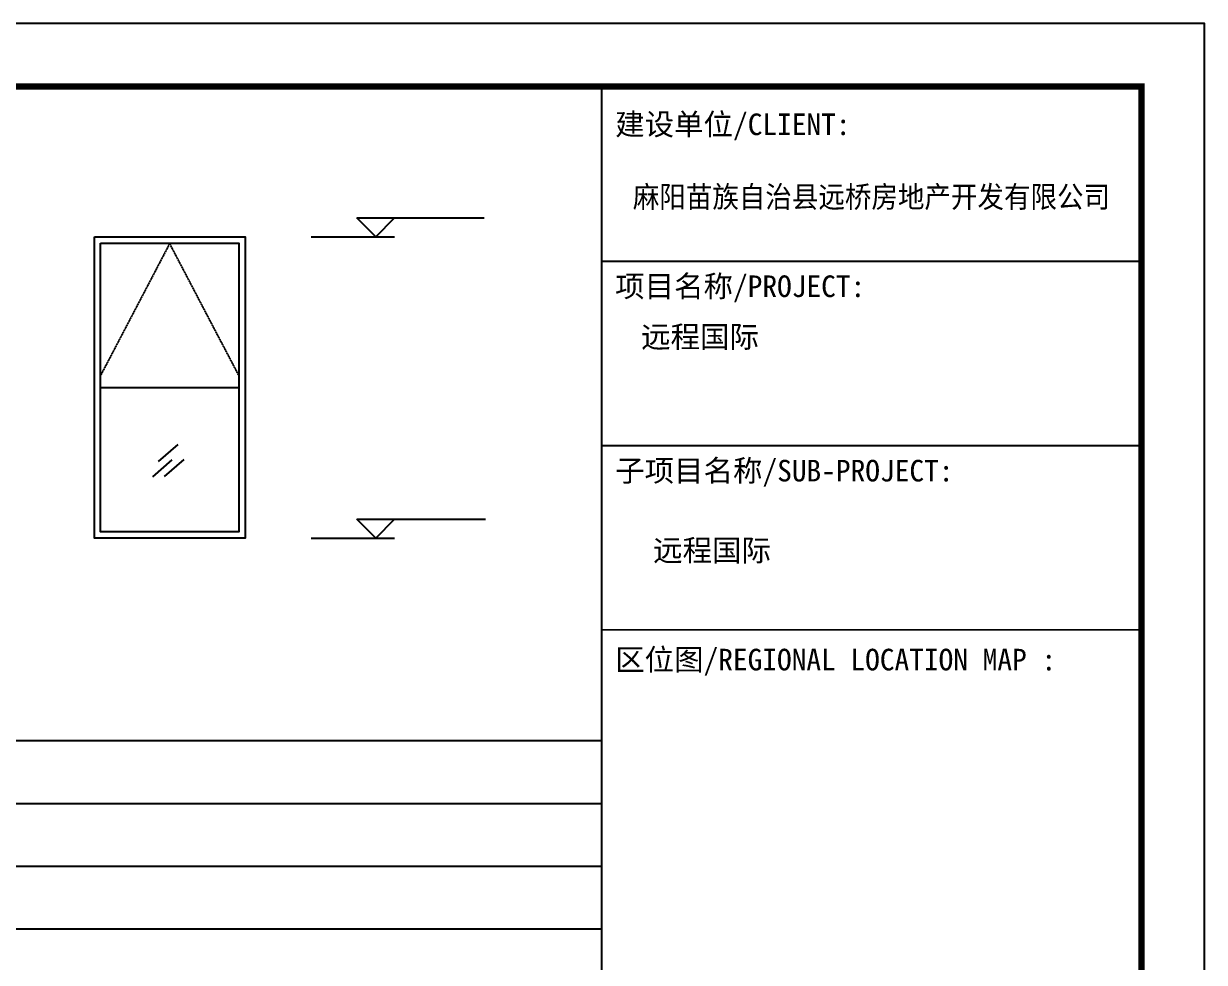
# Model space of a CAD drawing. Extents: x -737978 to 768813, y -372247 to 1140308.
# Drawn here: x -365416 to -356011, y -316442 to -308963 of the extents above; entities that cross this region are included whole.
import ezdxf

# ---------------------------------------------------------------- set-up
doc = ezdxf.new("R2010")
doc.units = 0
doc.header["$LTSCALE"] = 10
doc.header["$MEASUREMENT"] = 0
doc.linetypes.add('DASH', pattern=[0.35, 0.25, -0.1])
doc.layers.get('0').update_dxf_attribs({"linetype": 'CONTINUOUS'})
for name, color, linetype in [('A-WALL-GLAZ', 141, 'CONTINUOUS'), ('DIM_ELEV', 3, 'CONTINUOUS'), ('J-ELEV-立面门窗分格线', 155, 'CONTINUOUS'), ('PUB_TITLE', 4, 'CONTINUOUS'), ('门窗开启', 8, 'CONTINUOUS')]:
    doc.layers.add(name, color=color, linetype=linetype)
doc.styles.add('-宋体', font='', dxfattribs={"width": 0.8})
doc.styles.get('-宋体').set_extended_font_data('SimSun')

# ---------------------------------------------------------------- blocks, each defined once
blk = doc.blocks.new('TQ1')
at = {"layer": 'PUB_TITLE'}
for p, q in [((-49855, -380355), (-43855, -380355)), ((-49855, -382405), (-43855, -382405))]:
    blk.add_line(p, q, dxfattribs=at)
at = {"layer": 'PUB_TITLE', "const_width": 20}
for points in [[(-49855, -378414), (-49855, -418455)], [(-49855, -384455), (-43855, -384455)]]:
    blk.add_lwpolyline(points, dxfattribs=at)
at = {"layer": 'PUB_TITLE', "style": '-宋体'}
for s, p in [('建设单位/CLIENT:', (-49705, -378955)), ('项目名称/PROJECT:', (-49705, -380755)), ('远程国际', (-49417, -381317)), ('子项目名称/SUB-PROJECT:', (-49705, -382805)), ('远程国际', (-49283, -383691)), ('区位图/REGIONAL LOCATION MAP :', (-49705, -384905))]:
    blk.add_text(s, height=240, dxfattribs=at).set_placement(p)
at = {"layer": 'PUB_TITLE', "style": '-宋体', "width": 0.9}
blk.add_text('麻阳苗族自治县远桥房地产开发有限公司', height=240, dxfattribs=at).set_placement((-49509, -379761))

msp = doc.modelspace()

# ---------------------------------------------------------------- linework, layer by layer
at = {"layer": 'A-WALL-GLAZ'}
for points in [[(-364852.9, -310661.3), (-363652.9, -310661.3)], [(-364802.9, -311861.3), (-363702.9, -311861.3)]]:
    msp.add_lwpolyline(points, dxfattribs=at)
for points in [[(-364852.9, -310661.3), (-363652.9, -310661.3), (-363652.9, -313061.3), (-364852.9, -313061.3)], [(-364802.9, -310711.3), (-363702.9, -310711.3), (-363702.9, -313011.3), (-364802.9, -313011.3)]]:
    msp.add_lwpolyline(points, close=True, dxfattribs=at)
at = {"layer": 'DIM_ELEV'}
for p, q in [((-362612.1, -310661.3), (-362762.1, -310511.3)), ((-362762.1, -310511.3), (-361747.1, -310511.3)), ((-362612.1, -310661.3), (-362462.1, -310511.3)), ((-363125.1, -310661.3), (-362462.1, -310661.3)), ((-362612.1, -313061.3), (-362762.1, -312911.3)), ((-362762.1, -312911.3), (-361736.1, -312911.3)), ((-362612.1, -313061.3), (-362462.1, -312911.3)), ((-363125.1, -313061.3), (-362462.1, -313061.3))]:
    msp.add_line(p, q, dxfattribs=at)
at = {"layer": 'J-ELEV-立面门窗分格线', "color": 8, "linetype": 'DASH'}
msp.add_lwpolyline([(-363702.9, -311764), (-364252.9, -310714), (-364802.9, -311764)], dxfattribs=at)
at = {"layer": 'PUB_TITLE'}
msp.add_lwpolyline([(-419061.3, -338662.7), (-356011.3, -338662.7), (-356011.3, -308962.7), (-419061.3, -308962.7)], close=True, dxfattribs=at)
at = {"layer": 'PUB_TITLE', "const_width": 50}
msp.add_lwpolyline([(-417811.3, -338162.7), (-356511.3, -338162.7), (-356511.3, -309462.7), (-417811.3, -309462.7)], close=True, dxfattribs=at)
at = {"layer": 'PUB_TITLE'}
for points in [[(-360811.8, -314677.7), (-417811.3, -314677.7)], [(-360811.8, -315177.7), (-417811.3, -315177.7)], [(-360811.8, -315677.7), (-417811.3, -315677.7)], [(-360811.8, -316177.7), (-417811.3, -316177.7)], [(-360811.8, -316177.7), (-417811.3, -316177.7)]]:
    msp.add_lwpolyline(points, dxfattribs=at)
at = {"layer": '门窗开启'}
for points in [[(-364341.6, -312452), (-364186.5, -312315.7)], [(-364292.9, -312570.6), (-364137.8, -312434.2)], [(-364388.2, -312574.5), (-364233.2, -312438.1)]]:
    msp.add_lwpolyline(points, dxfattribs=at)

# ---------------------------------------------------------------- block references
at = {"xscale": 0.716753740501642, "yscale": 0.716753740501642, "zscale": 0.716753740501642}
msp.add_blockref('TQ1', (-325078.3, -38233.4), dxfattribs=at)

doc.saveas('drawing.dxf')
